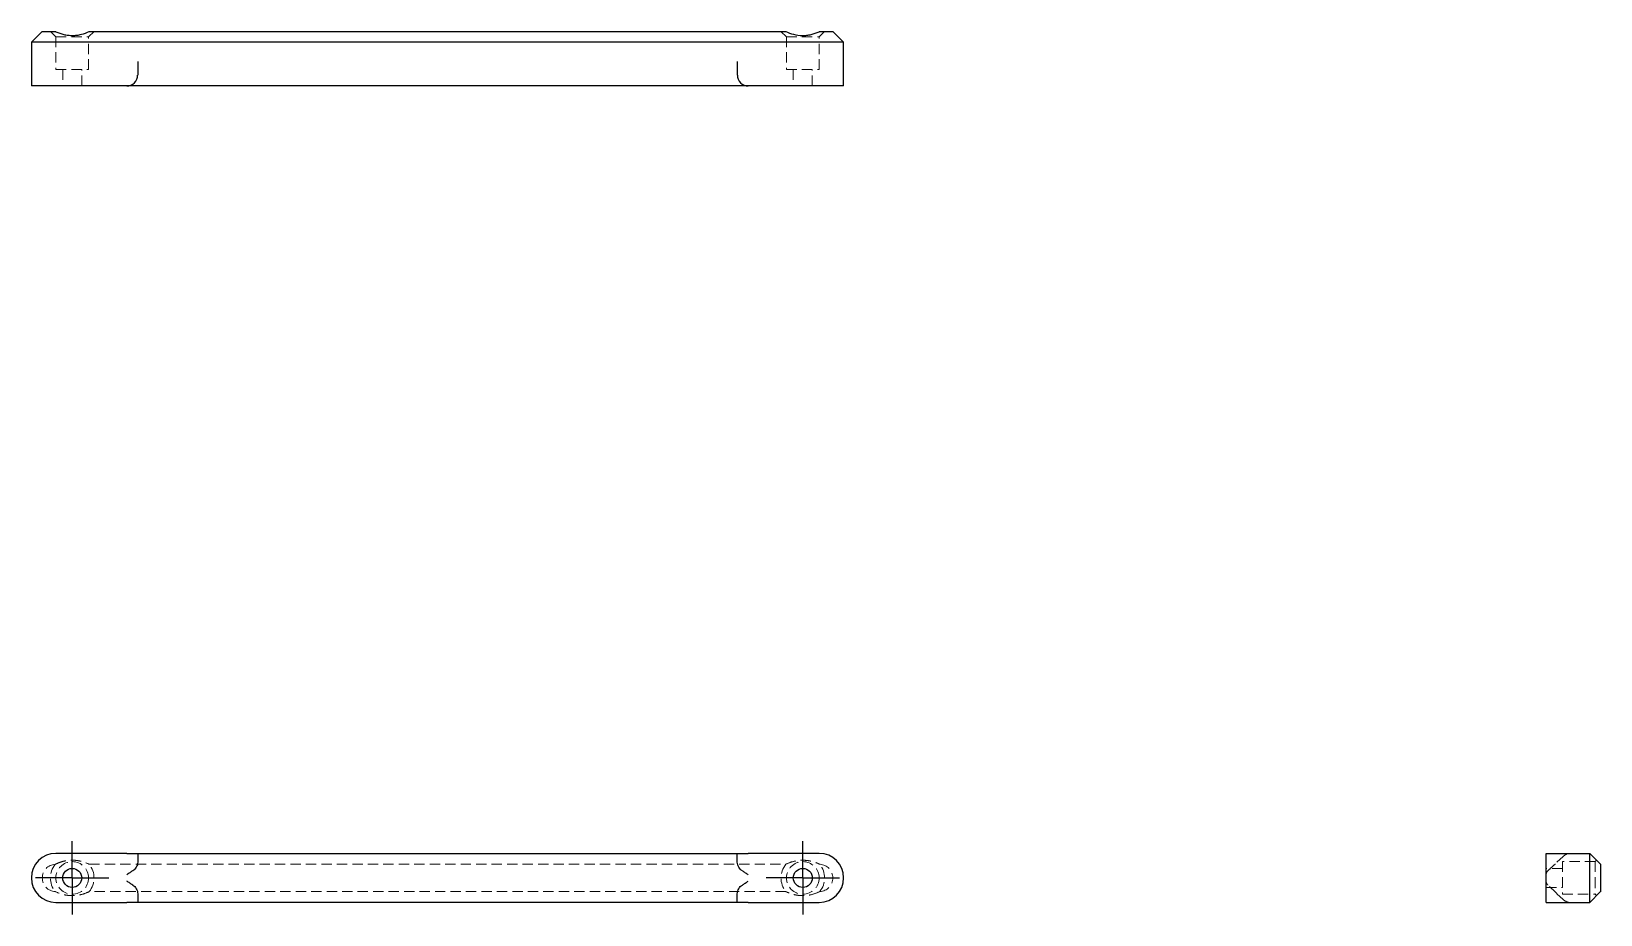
# Model space of a CAD drawing. Header units: millimetres. Extents: x 33 to 226, y 52 to 161.
import ezdxf

# ---------------------------------------------------------------- set-up
doc = ezdxf.new("R2010")
doc.units = ezdxf.units.MM
doc.linetypes.add('HIDDEN', pattern=[1.905, 1.27, -0.635])
doc.layers.add('10', color=7, linetype='Continuous')

# ---------------------------------------------------------------- blocks, each defined once
blk = doc.blocks.new('SW_CENTERMARKSYMBOL_0')
at = {"layer": '10', "color": 0}
for p, q in [((0, 2.5), (0, 4.51)), ((0, 0), (0, 2.5)), ((-2.5, 0), (-4.51, 0)), ((0, 0), (-2.5, 0)), ((0, 0), (0, -2.5)), ((0, 0), (2.5, 0)), ((2.5, 0), (4.51, 0)), ((0, -2.5), (0, -4.51))]:
    blk.add_line(p, q, dxfattribs=at)
blk = doc.blocks.new('SW_CENTERMARKSYMBOL_1')
at = {"layer": '10', "color": 0}
for p, q in [((0, 2.5), (0, 4.51)), ((0, 0), (0, 2.5)), ((-2.5, 0), (-4.51, 0)), ((0, 0), (-2.5, 0)), ((0, 0), (0, -2.5)), ((0, 0), (2.5, 0)), ((2.5, 0), (4.51, 0)), ((0, -2.5), (0, -4.51))]:
    blk.add_line(p, q, dxfattribs=at)

msp = doc.modelspace()

# ---------------------------------------------------------------- linework, layer by layer
at = {"color": 7, "linetype": 'Continuous', "lineweight": 25}
for p, q in [((34.34, 161.19), (33, 159.85)), ((34.34, 161.19), (35.94, 161.19)), ((40.13, 161.19), (125.87, 161.19)), ((130.06, 161.19), (131.66, 161.19)), ((133, 159.85), (131.66, 161.19)), ((33, 159.85), (33, 154.48)), ((36.02, 159.85), (33, 159.85)), ((129.98, 159.85), (36.02, 159.85)), ((133, 159.85), (129.98, 159.85)), ((133, 154.48), (133, 159.85)), ((46.09, 157.5), (46.09, 155.82)), ((119.91, 157.5), (119.91, 155.82)), ((36.02, 154.48), (33, 154.48)), ((44.74, 154.48), (36.02, 154.48)), ((121.26, 154.48), (44.74, 154.48)), ((129.98, 154.48), (121.26, 154.48)), ((133, 154.48), (129.98, 154.48)), ((44.74, 60.02), (36.02, 60.02)), ((44.74, 60.02), (46.09, 60.02)), ((46.09, 60.02), (46.09, 58.94)), ((46.09, 60.02), (119.91, 60.02)), ((119.91, 58.94), (119.91, 60.02)), ((119.91, 60.02), (121.26, 60.02)), ((129.98, 60.02), (121.26, 60.02)), ((219.48, 53.98), (219.48, 60.02)), ((219.48, 60.02), (224.85, 60.02)), ((224.85, 53.98), (224.85, 60.02)), ((226.15, 58.72), (224.85, 60.02)), ((226.19, 58.68), (226.19, 55.32)), ((46.09, 55.06), (46.09, 53.98)), ((119.91, 53.98), (119.91, 55.06)), ((224.85, 53.98), (226.15, 55.28)), ((36.02, 53.98), (44.74, 53.98)), ((46.09, 53.98), (44.74, 53.98)), ((119.91, 53.98), (46.09, 53.98)), ((121.26, 53.98), (119.91, 53.98)), ((121.26, 53.98), (129.98, 53.98)), ((219.48, 53.98), (224.85, 53.98))]:
    msp.add_line(p, q, dxfattribs=at)
at = {"color": 7, "linetype": 'HIDDEN', "lineweight": 18}
for p, q in [((35.35, 161.19), (36.02, 160.52)), ((36.02, 160.52), (40.05, 160.52)), ((36.02, 160.52), (36.02, 156.49)), ((40.05, 160.52), (40.72, 161.19)), ((40.05, 156.49), (40.05, 160.52)), ((125.28, 161.19), (125.95, 160.52)), ((125.95, 160.52), (129.98, 160.52)), ((125.95, 160.52), (125.95, 156.49)), ((129.98, 160.52), (130.65, 161.19)), ((129.98, 156.49), (129.98, 160.52)), ((36.02, 156.49), (40.05, 156.49)), ((36.86, 156.49), (36.86, 154.48)), ((39.21, 154.48), (39.21, 156.49)), ((125.95, 156.49), (129.98, 156.49)), ((126.79, 156.49), (126.79, 154.48)), ((129.14, 154.48), (129.14, 156.49)), ((40.13, 58.68), (125.87, 58.68)), ((221.49, 58.17), (219.48, 58.17)), ((220.82, 58.94), (221.57, 59.65)), ((221.49, 59.01), (221.49, 54.99)), ((225.52, 59.01), (221.49, 59.01)), ((225.69, 59.18), (225.52, 59.01)), ((225.52, 59.01), (225.52, 57)), ((225.52, 57), (225.52, 54.99)), ((125.87, 55.32), (40.13, 55.32)), ((219.48, 55.83), (221.49, 55.83)), ((221.57, 54.35), (220.82, 55.06)), ((221.49, 54.99), (225.52, 54.99)), ((225.52, 54.99), (225.69, 54.82))]:
    msp.add_line(p, q, dxfattribs=at)
for centre in [(38.03, 57), (127.97, 57)]:
    msp.add_circle(centre, 2.01, dxfattribs=at)
at = {"color": 7, "linetype": 'Continuous', "lineweight": 25}
for centre in [(38.03, 57), (127.97, 57)]:
    msp.add_circle(centre, 1.17, dxfattribs=at)
for centre, radius, start, end in [((44.74, 155.82), 1.34, 270, 0), ((121.26, 155.82), 1.34, 180, 270), ((36.02, 57), 3.02, 90, 270), ((129.98, 57), 3.02, 270, 90)]:
    msp.add_arc(centre, radius, start, end, dxfattribs=at)
at = {"color": 7, "linetype": 'HIDDEN', "lineweight": 18}
for centre, radius, start, end in [((222.5, 58.68), 1.34, 90, 133.4089), ((36.02, 57), 1.68, 92.866, 267.134), ((38.03, 57), 2.68, 141.3752, 218.6248), ((38.03, 57), 2.68, 321.3178, 38.6822), ((127.97, 57), 2.68, 141.3178, 218.6822), ((127.97, 57), 2.68, 321.3752, 38.6248), ((129.98, 57), 1.68, 272.866, 87.134), ((222.5, 55.32), 1.34, 226.5911, 270)]:
    msp.add_arc(centre, radius, start, end, dxfattribs=at)
at = {"color": 7, "linetype": 'Continuous', "lineweight": 25}
for points in [[(35.94, 161.19), (35.96, 161.18), (35.99, 161.16), (36.02, 161.15)], [(129.98, 161.15), (130.01, 161.16), (130.04, 161.18), (130.06, 161.19)], [(226.15, 58.72), (226.16, 58.7), (226.18, 58.69), (226.19, 58.68)], [(226.19, 55.32), (226.18, 55.31), (226.16, 55.3), (226.15, 55.28)]]:
    msp.add_open_spline(points, degree=3, dxfattribs=at)
for points, knots in [([(36.02, 161.15), (36.33, 161.01), (36.65, 160.89), (37.17, 160.77), (37.35, 160.74), (37.71, 160.7), (37.89, 160.69), (38.26, 160.69), (38.44, 160.7), (38.8, 160.75), (38.98, 160.79), (39.5, 160.92), (39.82, 161.04), (40.13, 161.19)], [0, 0, 0, 0, 0.25, 0.25, 0.375, 0.375, 0.5, 0.5, 0.625, 0.625, 0.75, 0.75, 1, 1, 1, 1]), ([(125.87, 161.19), (126.18, 161.04), (126.49, 160.92), (127.18, 160.75), (127.54, 160.69), (128.09, 160.68), (128.28, 160.69), (128.64, 160.74), (128.82, 160.77), (129.34, 160.89), (129.67, 161.01), (129.98, 161.15)], [0, 0, 0, 0, 0.25, 0.25, 0.5, 0.5, 0.625, 0.625, 0.75, 0.75, 1, 1, 1, 1]), ([(46.09, 58.94), (46.09, 58.74), (46.03, 58.52), (45.81, 58.14), (45.65, 57.98), (45.47, 57.87)], [0, 0, 0, 0, 0.5, 0.5, 1, 1, 1, 1]), ([(120.53, 57.87), (120.35, 57.98), (120.19, 58.14), (119.97, 58.52), (119.91, 58.74), (119.91, 58.94)], [0, 0, 0, 0, 0.5, 0.5, 1, 1, 1, 1]), ([(45.47, 57.87), (45.35, 57.8), (45.23, 57.72), (44.99, 57.56), (44.87, 57.47), (44.74, 57.38)], [0, 0, 0, 0, 0.5, 0.5, 1, 1, 1, 1]), ([(45.47, 56.13), (45.35, 56.2), (45.23, 56.28), (44.99, 56.44), (44.87, 56.53), (44.74, 56.62)], [0, 0, 0, 0, 0.5, 0.5, 1, 1, 1, 1]), ([(45.47, 56.13), (45.65, 56.02), (45.81, 55.86), (46.03, 55.48), (46.09, 55.26), (46.09, 55.06)], [0, 0, 0, 0, 0.5, 0.5, 1, 1, 1, 1]), ([(119.91, 55.06), (119.91, 55.26), (119.97, 55.48), (120.19, 55.86), (120.35, 56.02), (120.53, 56.13)], [0, 0, 0, 0, 0.5, 0.5, 1, 1, 1, 1]), ([(120.53, 57.87), (120.65, 57.8), (120.77, 57.72), (121.01, 57.56), (121.13, 57.47), (121.26, 57.38)], [0, 0, 0, 0, 0.5, 0.5, 1, 1, 1, 1]), ([(120.53, 56.13), (120.65, 56.2), (120.77, 56.28), (121.01, 56.44), (121.13, 56.53), (121.26, 56.62)], [0, 0, 0, 0, 0.5, 0.5, 1, 1, 1, 1])]:
    msp.add_open_spline(points, degree=3, knots=knots, dxfattribs=at)
at = {"color": 7, "linetype": 'HIDDEN', "lineweight": 18}
for points in [[(35.94, 58.68), (35.96, 58.69), (35.99, 58.7), (36.02, 58.72)], [(129.98, 58.72), (130.01, 58.7), (130.04, 58.69), (130.06, 58.68)], [(36.02, 55.28), (35.99, 55.3), (35.96, 55.31), (35.94, 55.32)], [(130.06, 55.32), (130.04, 55.31), (130.01, 55.3), (129.98, 55.28)]]:
    msp.add_open_spline(points, degree=3, dxfattribs=at)
for points, knots in [([(36.02, 58.72), (36.33, 58.86), (36.65, 58.98), (37.17, 59.1), (37.35, 59.13), (37.71, 59.17), (37.89, 59.18), (38.26, 59.18), (38.44, 59.17), (38.8, 59.12), (38.98, 59.08), (39.5, 58.95), (39.82, 58.82), (40.13, 58.68)], [0, 0, 0, 0, 0.25, 0.25, 0.375, 0.375, 0.5, 0.5, 0.625, 0.625, 0.75, 0.75, 1, 1, 1, 1]), ([(125.87, 58.68), (126.18, 58.82), (126.49, 58.95), (127.18, 59.12), (127.54, 59.18), (128.09, 59.18), (128.28, 59.17), (128.64, 59.13), (128.82, 59.1), (129.34, 58.98), (129.67, 58.86), (129.98, 58.72)], [0, 0, 0, 0, 0.25, 0.25, 0.5, 0.5, 0.625, 0.625, 0.75, 0.75, 1, 1, 1, 1]), ([(219.69, 57.87), (219.8, 57.98), (219.97, 58.14), (220.38, 58.52), (220.61, 58.74), (220.82, 58.94)], [0, 0, 0, 0, 0.5, 0.5, 1, 1, 1, 1]), ([(219.69, 57.87), (219.62, 57.8), (219.56, 57.72), (219.5, 57.56), (219.48, 57.47), (219.48, 57.38)], [0, 0, 0, 0, 0.5, 0.5, 1, 1, 1, 1]), ([(219.69, 56.13), (219.62, 56.2), (219.56, 56.28), (219.5, 56.44), (219.48, 56.53), (219.48, 56.62)], [0, 0, 0, 0, 0.5, 0.5, 1, 1, 1, 1]), ([(220.82, 55.06), (220.61, 55.26), (220.38, 55.48), (219.97, 55.86), (219.8, 56.02), (219.69, 56.13)], [0, 0, 0, 0, 0.5, 0.5, 1, 1, 1, 1]), ([(40.13, 55.32), (39.82, 55.18), (39.51, 55.05), (38.82, 54.88), (38.46, 54.82), (37.91, 54.82), (37.72, 54.83), (37.36, 54.87), (37.18, 54.9), (36.66, 55.02), (36.33, 55.14), (36.02, 55.28)], [0, 0, 0, 0, 0.25, 0.25, 0.5, 0.5, 0.625, 0.625, 0.75, 0.75, 1, 1, 1, 1]), ([(129.98, 55.28), (129.67, 55.14), (129.35, 55.02), (128.83, 54.9), (128.65, 54.87), (128.29, 54.83), (128.11, 54.82), (127.74, 54.82), (127.56, 54.83), (127.2, 54.88), (127.02, 54.92), (126.5, 55.05), (126.18, 55.18), (125.87, 55.32)], [0, 0, 0, 0, 0.25, 0.25, 0.375, 0.375, 0.5, 0.5, 0.625, 0.625, 0.75, 0.75, 1, 1, 1, 1])]:
    msp.add_open_spline(points, degree=3, knots=knots, dxfattribs=at)

# ---------------------------------------------------------------- block references
at = {"layer": '10'}
for name, p in [('SW_CENTERMARKSYMBOL_0', (38.03, 57)), ('SW_CENTERMARKSYMBOL_1', (127.97, 57))]:
    msp.add_blockref(name, p, dxfattribs=at)

doc.saveas('drawing.dxf')
